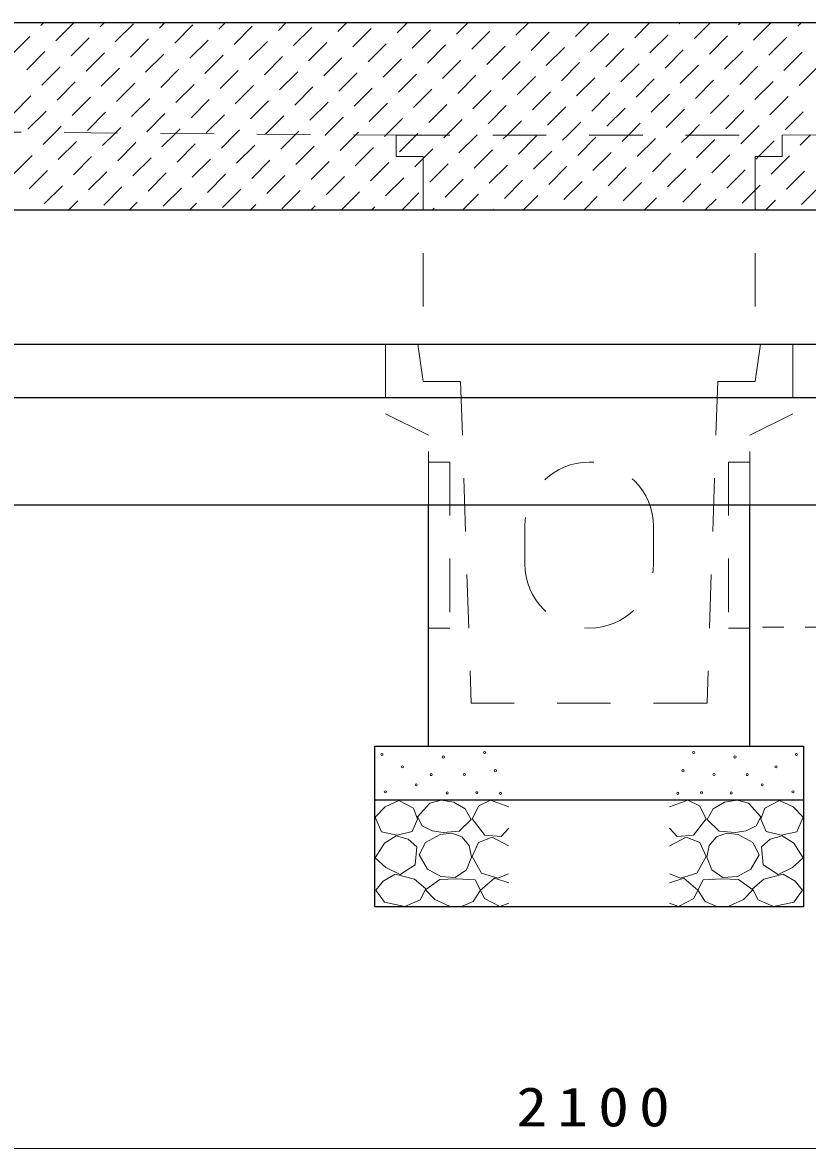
# Model space of a CAD drawing. Units: millimetres on the paper, scale 1:20. Extents: x -385 to 0, y -12 to 267.
# Drawn here: x -321.1 to -284.4, y 58.8 to 111.3 of the extents above; entities that cross this region are included whole.
import ezdxf

# ---------------------------------------------------------------- set-up
doc = ezdxf.new("R2010")
doc.units = ezdxf.units.MM
doc.linetypes.add('USER1', pattern=[4.5, 2.5, -2])
doc.linetypes.add('USER3', pattern=[8, 3, -1, 1, -1, 1, -1])
doc.layers.add('1_20', color=7, linetype='Continuous', lineweight=13)
doc.styles.add('ＭＳ ゴシック', font='')
doc.styles.get('ＭＳ ゴシック').set_extended_font_data('MS Gothic')

msp = doc.modelspace()

# ---------------------------------------------------------------- linework, layer by layer
at = {"layer": '1_20', "lineweight": 25}
for p, q in [((-344.617, 111.272), (-244.617, 111.272)), ((-244.617, 102.522), (-344.617, 102.522)), ((-304.617, 75.022), (-284.617, 75.022))]:
    msp.add_line(p, q, dxfattribs=at)
at = {"layer": '1_20'}
for p, q in [((-320.206, 111.129), (-320.064, 111.272)), ((-319.499, 110.422), (-318.651, 111.27)), ((-317.434, 111.072), (-317.235, 111.272)), ((-316.727, 110.365), (-315.879, 111.214)), ((-314.663, 111.016), (-314.407, 111.272)), ((-313.955, 110.309), (-313.107, 111.157)), ((-311.891, 110.959), (-311.578, 111.272)), ((-311.184, 110.252), (-310.335, 111.101)), ((-309.119, 110.903), (-308.75, 111.272)), ((-308.412, 110.196), (-307.563, 111.044)), ((-306.347, 110.846), (-305.921, 111.272)), ((-305.64, 110.139), (-304.791, 110.987)), ((-303.575, 110.789), (-303.093, 111.272)), ((-302.868, 110.082), (-302.019, 110.931)), ((-300.803, 110.733), (-300.265, 111.272)), ((-300.096, 110.026), (-299.248, 110.874)), ((-298.031, 110.676), (-297.436, 111.272)), ((-297.324, 109.969), (-296.476, 110.818)), ((-295.26, 110.62), (-294.608, 111.272)), ((-293.195, 111.27), (-293.194, 111.272)), ((-292.488, 110.563), (-291.779, 111.272)), ((-290.423, 111.214), (-290.365, 111.272)), ((-289.716, 110.507), (-288.951, 111.272)), ((-287.651, 111.157), (-287.537, 111.272)), ((-286.944, 110.45), (-286.122, 111.272)), ((-284.879, 111.101), (-284.708, 111.272)), ((-321.564, 109.771), (-320.715, 110.62)), ((-318.792, 109.715), (-317.943, 110.563)), ((-316.02, 109.658), (-315.172, 110.507)), ((-313.248, 109.602), (-312.4, 110.45)), ((-310.476, 109.545), (-309.628, 110.394)), ((-307.705, 109.488), (-306.856, 110.337)), ((-294.552, 109.913), (-293.704, 110.761)), ((-291.781, 109.856), (-290.932, 110.705)), ((-289.009, 109.8), (-288.16, 110.648)), ((-286.237, 109.743), (-285.388, 110.591)), ((-320.857, 109.064), (-320.008, 109.913)), ((-318.085, 109.008), (-317.236, 109.856)), ((-315.313, 108.951), (-314.465, 109.8)), ((-304.933, 109.432), (-304.084, 110.28)), ((-302.161, 109.375), (-301.312, 110.224)), ((-299.389, 109.319), (-298.54, 110.167)), ((-296.617, 109.262), (-295.769, 110.111)), ((-293.845, 109.206), (-292.997, 110.054)), ((-291.073, 109.149), (-290.225, 109.998)), ((-288.302, 109.092), (-287.453, 109.941)), ((-285.53, 109.036), (-284.681, 109.884)), ((-312.541, 108.894), (-311.693, 109.743)), ((-309.769, 108.838), (-308.921, 109.686)), ((-306.997, 108.781), (-306.149, 109.63)), ((-304.226, 108.725), (-303.377, 109.573)), ((-301.454, 108.668), (-300.605, 109.517)), ((-298.682, 108.612), (-297.833, 109.46)), ((-295.91, 108.555), (-295.062, 109.404)), ((-293.138, 108.498), (-292.29, 109.347)), ((-290.366, 108.442), (-289.518, 109.29)), ((-287.594, 108.385), (-286.746, 109.234)), ((-320.15, 108.357), (-319.301, 109.206)), ((-317.378, 108.3), (-316.529, 109.149)), ((-314.606, 108.244), (-313.757, 109.092)), ((-311.834, 108.187), (-310.986, 109.036)), ((-309.062, 108.131), (-308.214, 108.979)), ((-306.29, 108.074), (-305.442, 108.923)), ((-303.519, 108.018), (-302.67, 108.866)), ((-300.747, 107.961), (-299.898, 108.81)), ((-297.975, 107.904), (-297.126, 108.753)), ((-284.823, 108.329), (-283.974, 109.177)), ((-319.443, 107.65), (-318.594, 108.498)), ((-316.671, 107.593), (-315.822, 108.442)), ((-313.899, 107.537), (-313.05, 108.385)), ((-311.127, 107.48), (-310.278, 108.329)), ((-308.355, 107.424), (-307.507, 108.272)), ((-305.583, 107.367), (-304.735, 108.216)), ((-295.203, 107.848), (-294.354, 108.696)), ((-292.431, 107.791), (-291.583, 108.64)), ((-289.659, 107.735), (-288.811, 108.583)), ((-286.887, 107.678), (-286.039, 108.527)), ((-321.507, 106.999), (-320.659, 107.848)), ((-318.735, 106.943), (-317.887, 107.791)), ((-315.964, 106.886), (-315.115, 107.735)), ((-313.192, 106.83), (-312.343, 107.678)), ((-302.811, 107.311), (-301.963, 108.159)), ((-300.04, 107.254), (-299.191, 108.102)), ((-297.268, 107.197), (-296.419, 108.046)), ((-294.496, 107.141), (-293.647, 107.989)), ((-291.724, 107.084), (-290.875, 107.933)), ((-288.952, 107.028), (-288.104, 107.876)), ((-286.18, 106.971), (-285.332, 107.82)), ((-320.8, 106.292), (-319.952, 107.141)), ((-310.42, 106.773), (-309.571, 107.622)), ((-307.648, 106.717), (-306.799, 107.565)), ((-304.876, 106.66), (-304.028, 107.509)), ((-302.104, 106.603), (-301.256, 107.452)), ((-299.332, 106.547), (-298.484, 107.395)), ((-296.561, 106.49), (-295.712, 107.339)), ((-293.789, 106.434), (-292.94, 107.282)), ((-291.017, 106.377), (-290.168, 107.226)), ((-288.245, 106.321), (-287.396, 107.169)), ((-318.028, 106.236), (-317.18, 107.084)), ((-315.256, 106.179), (-314.408, 107.028)), ((-312.485, 106.123), (-311.636, 106.971)), ((-309.712, 106.067), (-308.864, 106.915)), ((-306.904, 106.046), (-306.092, 106.858)), ((-304.097, 106.025), (-303.321, 106.801)), ((-301.272, 106.022), (-300.549, 106.745)), ((-298.444, 106.022), (-297.777, 106.688)), ((-295.615, 106.022), (-295.005, 106.632)), ((-285.473, 106.264), (-284.625, 107.113)), ((-320.093, 105.585), (-319.538, 106.14)), ((-319.538, 106.14), (-319.245, 106.434)), ((-317.321, 105.529), (-316.73, 106.119)), ((-316.73, 106.119), (-316.473, 106.377)), ((-314.549, 105.472), (-313.923, 106.098)), ((-313.923, 106.098), (-313.701, 106.321)), ((-311.115, 106.078), (-310.929, 106.264)), ((-308.308, 106.057), (-308.157, 106.207)), ((-305.501, 106.036), (-305.385, 106.151)), ((-302.686, 106.022), (-302.613, 106.094)), ((-292.787, 106.022), (-292.233, 106.575)), ((-289.958, 106.022), (-289.461, 106.519)), ((-287.13, 106.022), (-286.689, 106.462)), ((-319.386, 104.878), (-318.537, 105.727)), ((-316.614, 104.822), (-315.766, 105.67)), ((-313.842, 104.765), (-312.994, 105.613)), ((-311.778, 105.415), (-311.115, 106.078)), ((-311.07, 104.708), (-310.222, 105.557)), ((-309.713, 106.066), (-309.712, 106.067)), ((-309.006, 105.359), (-308.308, 106.057)), ((-306.941, 106.009), (-306.904, 106.046)), ((-306.234, 105.302), (-305.501, 106.036)), ((-304.169, 105.953), (-304.097, 106.025)), ((-303.462, 105.246), (-302.686, 106.022)), ((-301.397, 105.896), (-301.272, 106.022)), ((-300.69, 105.189), (-299.858, 106.022)), ((-299.858, 106.022), (-299.842, 106.038)), ((-298.625, 105.84), (-298.444, 106.022)), ((-297.918, 105.133), (-297.07, 105.981)), ((-295.853, 105.783), (-295.615, 106.022)), ((-295.146, 105.076), (-294.298, 105.925)), ((-293.082, 105.727), (-292.787, 106.022)), ((-292.375, 105.019), (-291.526, 105.868)), ((-290.31, 105.67), (-289.958, 106.022)), ((-289.603, 104.963), (-288.754, 105.811)), ((-287.538, 105.613), (-287.13, 106.022)), ((-286.716, 105.022), (-285.982, 105.755)), ((-284.766, 105.557), (-284.292, 106.031)), ((-321.451, 104.228), (-320.602, 105.076)), ((-308.299, 104.652), (-307.45, 105.5)), ((-305.527, 104.595), (-304.678, 105.444)), ((-302.367, 104.927), (-301.906, 105.387)), ((-299.983, 104.482), (-299.134, 105.331)), ((-297.211, 104.426), (-296.363, 105.274)), ((-294.439, 104.369), (-293.591, 105.217)), ((-291.667, 104.312), (-290.819, 105.161)), ((-288.896, 104.256), (-288.047, 105.104)), ((-286.124, 104.199), (-285.275, 105.048)), ((-318.679, 104.171), (-317.83, 105.019)), ((-315.907, 104.114), (-315.058, 104.963)), ((-313.135, 104.058), (-312.287, 104.906)), ((-310.363, 104.001), (-309.515, 104.85)), ((-307.591, 103.945), (-306.743, 104.793)), ((-304.82, 103.888), (-303.971, 104.737)), ((-302.755, 104.539), (-302.367, 104.927)), ((-302.048, 103.832), (-301.199, 104.68)), ((-299.276, 103.775), (-298.427, 104.624)), ((-296.504, 103.718), (-295.655, 104.567)), ((-293.732, 103.662), (-292.884, 104.51)), ((-286.831, 104.906), (-286.716, 105.022)), ((-320.744, 103.52), (-319.895, 104.369)), ((-317.972, 103.464), (-317.123, 104.312)), ((-315.2, 103.407), (-314.351, 104.256)), ((-312.428, 103.351), (-311.58, 104.199)), ((-309.656, 103.294), (-308.808, 104.143)), ((-306.884, 103.238), (-306.036, 104.086)), ((-304.112, 103.181), (-303.264, 104.03)), ((-290.96, 103.605), (-290.112, 104.454)), ((-288.188, 103.549), (-287.34, 104.397)), ((-285.417, 103.492), (-284.568, 104.341)), ((-320.037, 102.813), (-319.188, 103.662)), ((-317.265, 102.757), (-316.416, 103.605)), ((-314.493, 102.7), (-313.644, 103.549)), ((-311.721, 102.644), (-310.872, 103.492)), ((-301.341, 103.124), (-300.492, 103.973)), ((-298.569, 103.068), (-297.72, 103.916)), ((-295.797, 103.011), (-294.948, 103.86)), ((-293.025, 102.955), (-292.177, 103.803)), ((-290.253, 102.898), (-289.405, 103.747)), ((-287.481, 102.842), (-286.867, 103.456)), ((-286.867, 103.456), (-286.633, 103.69)), ((-284.709, 102.785), (-283.861, 103.634)), ((-318.914, 102.522), (-318.481, 102.955)), ((-308.949, 102.587), (-308.101, 103.436)), ((-306.177, 102.53), (-305.329, 103.379)), ((-303.358, 102.522), (-302.557, 103.322)), ((-300.529, 102.522), (-299.785, 103.266)), ((-297.701, 102.522), (-297.013, 103.209)), ((-294.872, 102.522), (-294.241, 103.153)), ((-292.044, 102.522), (-291.469, 103.096)), ((-289.216, 102.522), (-288.698, 103.04)), ((-286.387, 102.522), (-285.926, 102.983)), ((-316.086, 102.522), (-315.709, 102.898)), ((-313.257, 102.522), (-312.937, 102.842)), ((-310.429, 102.522), (-310.165, 102.785)), ((-307.6, 102.522), (-307.393, 102.728)), ((-304.772, 102.522), (-304.622, 102.672)), ((-301.944, 102.522), (-301.85, 102.615)), ((-299.115, 102.522), (-299.078, 102.559)), ((-304.617, 77.522), (-304.617, 70.022)), ((-284.617, 77.522), (-284.617, 70.022)), ((-242.117, 58.757), (-347.117, 58.757))]:
    msp.add_line(p, q, dxfattribs=at)
at = {"layer": '1_20', "color": 253, "linetype": 'USER1'}
for p, q in [((-337.117, 106.272), (-303.617, 106.022)), ((-285.617, 106.022), (-252.117, 106.272)), ((-303.617, 106.022), (-303.617, 105.022)), ((-303.617, 106.022), (-285.617, 106.022)), ((-285.617, 106.022), (-285.617, 105.022)), ((-303.617, 105.022), (-302.367, 105.022)), ((-302.367, 105.022), (-302.367, 103.772)), ((-285.617, 105.022), (-286.867, 105.022)), ((-286.867, 105.022), (-286.867, 103.772)), ((-302.367, 96.272), (-304.492, 96.272)), ((-284.742, 96.272), (-286.867, 96.272))]:
    msp.add_line(p, q, dxfattribs=at)
at = {"layer": '1_20', "color": 253, "lineweight": 25}
for p, q in [((-344.617, 96.272), (-244.617, 96.272)), ((-242.117, 93.772), (-347.117, 93.772)), ((-347.117, 88.772), (-242.117, 88.772))]:
    msp.add_line(p, q, dxfattribs=at)
at = {"layer": '1_20', "color": 1, "linetype": 'USER1'}
for p, q in [((-304.117, 96.272), (-304.117, 93.022)), ((-304.117, 96.272), (-285.117, 96.272)), ((-302.617, 96.272), (-302.367, 94.522)), ((-286.617, 96.272), (-286.867, 94.522)), ((-285.117, 96.272), (-285.117, 93.022)), ((-302.367, 94.522), (-300.617, 94.522)), ((-300.617, 94.522), (-300.117, 79.522)), ((-288.617, 94.522), (-289.117, 79.522)), ((-286.867, 94.522), (-288.617, 94.522)), ((-304.117, 93.022), (-302.117, 92.022)), ((-285.117, 93.022), (-287.117, 92.022)), ((-302.117, 88.772), (-302.117, 92.022)), ((-287.117, 88.772), (-287.117, 92.022)), ((-302.117, 90.772), (-301.117, 90.772)), ((-301.117, 90.772), (-301.117, 83.022)), ((-287.117, 90.772), (-288.117, 90.772)), ((-288.117, 90.772), (-288.117, 83.022)), ((-297.617, 87.772), (-297.617, 86.022)), ((-291.617, 86.022), (-291.617, 87.772)), ((-301.117, 83.022), (-302.117, 83.022)), ((-288.117, 83.022), (-287.117, 83.022)), ((-289.117, 79.522), (-300.117, 79.522))]:
    msp.add_line(p, q, dxfattribs=at)
at = {"layer": '1_20', "color": 20, "lineweight": 25}
for p, q in [((-302.117, 77.522), (-302.117, 88.772)), ((-287.117, 77.522), (-287.117, 88.772)), ((-302.117, 77.522), (-287.117, 77.522))]:
    msp.add_line(p, q, dxfattribs=at)
at = {"layer": '1_20', "color": 253, "linetype": 'USER1'}
for points in [[(-303.617, 106.022), (-303.617, 105.022), (-302.367, 105.022), (-302.367, 96.272)], [(-285.617, 106.022), (-285.617, 105.022), (-286.867, 105.022), (-286.867, 96.272)]]:
    msp.add_lwpolyline(points, dxfattribs=at)
at = {"layer": '1_20', "color": 253, "linetype": 'USER3'}
msp.add_lwpolyline([(-242.117, 88.772), (-233.532, 88.772), (-233.771, 88.547), (-233.965, 88.283), (-234.108, 87.989), (-234.196, 87.673), (-234.226, 87.347), (-234.196, 87.02), (-234.108, 86.705), (-233.965, 86.41), (-233.771, 86.146), (-233.532, 85.922), (-233.293, 85.697), (-233.099, 85.433), (-232.956, 85.139), (-232.867, 84.823), (-232.838, 84.497), (-232.867, 84.17), (-232.956, 83.855), (-233.099, 83.56), (-233.293, 83.296), (-233.532, 83.072), (-287.117, 83.072)], dxfattribs=at)
at = {"layer": '1_20', "lineweight": 25}
msp.add_lwpolyline([(-304.617, 77.522), (-284.617, 77.522), (-284.617, 70.022), (-304.617, 70.022)], close=True, dxfattribs=at)
at = {"layer": '1_20'}
for points in [[(-303.494, 74.992), (-304.128, 74.691), (-304.603, 74.215), (-304.302, 73.518), (-303.573, 73.376), (-302.876, 73.534), (-302.623, 74.12), (-302.813, 74.627)], [(-301.523, 74.996), (-302.05, 74.861), (-302.631, 74.226), (-302.401, 73.807), (-301.944, 73.57), (-301.428, 73.496), (-300.685, 73.564), (-300.118, 74.104), (-300.401, 74.604), (-300.935, 74.915)], [(-287.71, 74.996), (-287.183, 74.861), (-286.602, 74.226), (-286.832, 73.807), (-287.289, 73.57), (-287.805, 73.496), (-288.548, 73.564), (-289.116, 74.104), (-288.832, 74.604), (-288.299, 74.915)], [(-285.739, 74.992), (-285.105, 74.691), (-284.63, 74.215), (-284.931, 73.518), (-285.66, 73.376), (-286.357, 73.534), (-286.61, 74.12), (-286.42, 74.627)], [(-303.621, 73.344), (-304.16, 72.996), (-304.603, 72.314), (-304.096, 71.855), (-303.431, 71.538), (-302.734, 71.982), (-302.655, 72.821), (-303.062, 73.184)], [(-302.158, 71.78), (-301.537, 71.435), (-300.861, 71.388), (-300.347, 71.749), (-300.104, 72.347), (-300.216, 72.885), (-300.563, 73.293), (-301.029, 73.458), (-301.564, 73.401), (-302.253, 73.033), (-302.55, 72.455)], [(-287.075, 71.78), (-287.697, 71.435), (-288.373, 71.388), (-288.886, 71.749), (-289.129, 72.347), (-289.018, 72.885), (-288.67, 73.293), (-288.204, 73.458), (-287.67, 73.401), (-286.98, 73.033), (-286.683, 72.455)], [(-285.612, 73.344), (-285.074, 72.996), (-284.63, 72.314), (-285.137, 71.855), (-285.802, 71.538), (-286.5, 71.982), (-286.579, 72.821), (-286.171, 73.184)], [(-303.662, 71.547), (-304.231, 71.228), (-304.568, 70.806), (-304.165, 70.24), (-303.222, 70.037), (-302.507, 70.356), (-302.233, 70.861), (-302.773, 71.316)], [(-285.571, 71.547), (-285.003, 71.228), (-284.665, 70.806), (-285.068, 70.24), (-286.011, 70.037), (-286.727, 70.356), (-287, 70.861), (-286.461, 71.316)], [(-300.807, 71.34), (-301.591, 71.3), (-302.253, 70.827), (-301.82, 70.367), (-301.131, 70.056), (-300.566, 70.048), (-300.023, 70.273), (-299.685, 70.8), (-299.942, 71.286)], [(-288.427, 71.34), (-287.643, 71.3), (-286.981, 70.827), (-287.413, 70.367), (-288.102, 70.056), (-288.667, 70.048), (-289.21, 70.273), (-289.548, 70.8), (-289.292, 71.286)]]:
    msp.add_lwpolyline(points, close=True, dxfattribs=at)
for points in [[(-298.367, 74.686), (-299.222, 75.003), (-299.761, 74.734), (-300.078, 74.132), (-299.491, 73.372), (-298.715, 73.308), (-298.367, 73.704)], [(-290.867, 74.686), (-290.011, 75.003), (-289.473, 74.734), (-289.156, 74.132), (-289.742, 73.372), (-290.518, 73.308), (-290.867, 73.704)], [(-298.383, 72.88), (-299.143, 73.277), (-299.777, 73.023), (-300.078, 72.374), (-299.634, 71.597), (-298.874, 71.36), (-298.383, 71.566)], [(-290.851, 72.88), (-290.09, 73.277), (-289.457, 73.023), (-289.156, 72.374), (-289.599, 71.597), (-290.36, 71.36), (-290.851, 71.566)], [(-298.367, 71.154), (-299.032, 71.36), (-299.682, 70.805), (-299.507, 70.409), (-298.779, 70.045), (-298.367, 70.203)], [(-290.867, 71.154), (-290.201, 71.36), (-289.552, 70.805), (-289.726, 70.409), (-290.455, 70.045), (-290.867, 70.203)]]:
    msp.add_lwpolyline(points, dxfattribs=at)
for centre in [(-299.496, 77.226), (-289.738, 77.226), (-304.286, 77.13), (-301.419, 77.019), (-287.814, 77.019), (-284.947, 77.13), (-303.336, 76.56), (-301.989, 76.196), (-300.442, 76.199), (-298.996, 76.375), (-290.238, 76.375), (-288.791, 76.199), (-287.244, 76.196), (-285.898, 76.56), (-302.686, 75.72), (-286.547, 75.72), (-304.128, 75.388), (-301.245, 75.34), (-299.861, 75.348), (-298.753, 75.321), (-290.481, 75.321), (-289.373, 75.348), (-287.989, 75.34), (-285.105, 75.388)]:
    msp.add_circle(centre, 0.05, dxfattribs=at)
at = {"layer": '1_20', "color": 1, "linetype": 'USER1'}
for centre, start, end in [((-294.617, 87.772), 0, 180), ((-294.617, 86.022), 180, 0)]:
    msp.add_arc(centre, 3, start, end, dxfattribs=at)

# ---------------------------------------------------------------- texts
at = {"layer": '1_20', "insert": (-294.196, 59.757), "char_height": 1.833, "attachment_point": 8, "style": 'ＭＳ ゴシック'}
msp.add_mtext('\\T1.33;\\W1.15;2100', dxfattribs=at)

doc.saveas('drawing.dxf')
